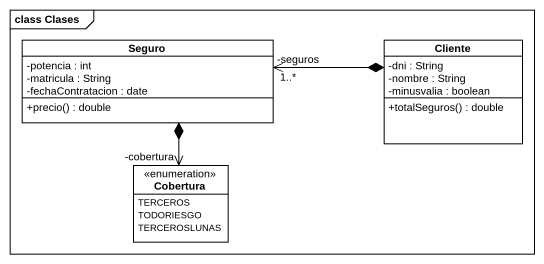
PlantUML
@startuml
mainframe class Clases
hide circle
hide empty members
skinparam classAttributeIconSize 0
class Seguro {
  -potencia : int
  -matricula : String
  -fechaContratacion : date
  +precio() : double
}
class Cliente {
  -dni : String
  -nombre : String
  -minusvalia : boolean
  +totalSeguros() : double
}
enum Cobertura {
  TERCEROS
  TODORIESGO
  TERCEROSLUNAS
}
Seguro *--> "-cobertura" Cobertura
Cliente *-left-> "-seguros\n1..*" Seguro
@enduml
